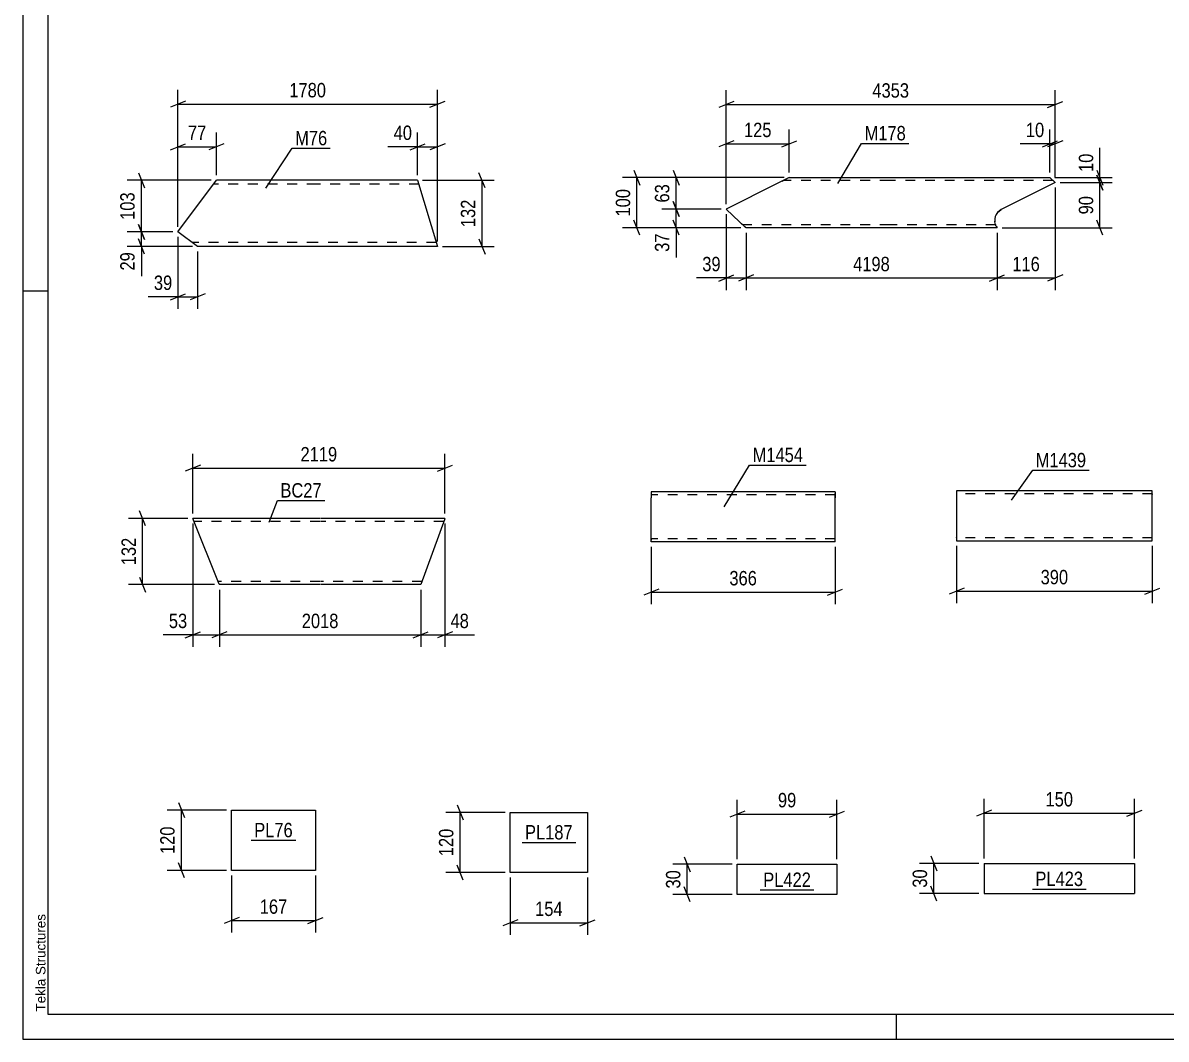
# Model space of a CAD drawing. Header units: millimetres. Extents: x 0 to 594, y 0 to 420.
# Drawn here: x 0 to 227.7, y 0 to 202.5 of the extents above; entities that cross this region are included whole.
import ezdxf

# ---------------------------------------------------------------- set-up
doc = ezdxf.new("R2010")
doc.units = ezdxf.units.MM
doc.linetypes.add('DXK_LINE_DOT2', pattern=[3.9198, 1.9599, -1.9599])
doc.styles.add('Arial', font='ARIAL.TTF', dxfattribs={"height": 0.2})
doc.styles.add('Arial Narrow', font='ARIALN.TTF', dxfattribs={"height": 0.2})

# ---------------------------------------------------------------- blocks, each defined once
blk = doc.blocks.new('Unknown-348431186-1135')
at = {"color": 5, "linetype": 'Continuous'}
for p, q in [((0, 420), (0, 0)), ((5, 415), (5, 5)), ((5, 149), (0, 149)), ((5, 5), (589, 5)), ((174, 0), (174, 5)), ((0, 0), (594, 0))]:
    blk.add_line(p, q, dxfattribs=at)
at = {"color": 174, "linetype": 'Continuous', "style": 'Arial'}
blk.add_text('Tekla Structures', height=1.9102, rotation=90, dxfattribs=at).set_placement((4.5, 5.5))
blk = doc.blocks.new('Part-348431186-11024 - 10995')
at = {"color": 2, "linetype": 'Continuous'}
for p, q in [((30.88, 160.81), (38.54, 171.1)), ((58.54, 171.1), (38.54, 171.1)), ((78.64, 171.1), (58.64, 171.1)), ((78.64, 171.1), (82.59, 157.9)), ((34.8, 157.9), (30.88, 160.81)), ((58.54, 157.9), (34.8, 157.9)), ((82.59, 157.9), (58.64, 157.9))]:
    blk.add_line(p, q, dxfattribs=at)
at = {"color": 7, "linetype": 'DXK_LINE_DOT2'}
for p, q in [((58.54, 170.3), (37.94, 170.3)), ((78.88, 170.3), (58.64, 170.3)), ((58.54, 158.7), (33.73, 158.7)), ((82.35, 158.7), (58.64, 158.7)), ((82.35, 158.7), (82.33, 158.76))]:
    blk.add_line(p, q, dxfattribs=at)
blk = doc.blocks.new('Part-348431186-11199 - 11198')
at = {"color": 2, "linetype": 'Continuous'}
for p, q in [((59.16, 103.74), (33.86, 103.74)), ((39.13, 90.63), (33.86, 103.74)), ((84.07, 103.74), (59.26, 103.74)), ((84.04, 103.65), (79.26, 90.54)), ((84.07, 103.74), (84.04, 103.65)), ((39.16, 90.54), (39.13, 90.63)), ((59.16, 90.54), (39.16, 90.54)), ((79.26, 90.54), (59.26, 90.54))]:
    blk.add_line(p, q, dxfattribs=at)
at = {"color": 7, "linetype": 'DXK_LINE_DOT2'}
for p, q in [((59.16, 103.14), (34.1, 103.14)), ((83.85, 103.14), (59.26, 103.14)), ((38.92, 91.14), (38.9, 91.19)), ((59.16, 91.14), (38.92, 91.14)), ((79.48, 91.14), (59.26, 91.14)), ((79.48, 91.14), (79.5, 91.19))]:
    blk.add_line(p, q, dxfattribs=at)
blk = doc.blocks.new('Part-348431186-11228 - 11227')
at = {"color": 2, "linetype": 'Continuous'}
for p, q in [((152.67, 171.63), (150.27, 170.43)), ((152.67, 171.63), (172.67, 171.63)), ((172.77, 171.63), (204.58, 171.63)), ((204.58, 171.63), (205.63, 170.63)), ((150.27, 170.43), (140.12, 165.35)), ((205.63, 170.63), (194.91, 165.27)), ((142.78, 162.83), (140.12, 165.35)), ((194.17, 164.7), (194.91, 165.27)), ((144.05, 161.63), (142.78, 162.83)), ((193.63, 162.83), (193.59, 162.95)), ((193.84, 162.05), (193.63, 162.83)), ((193.84, 162.05), (193.88, 161.98)), ((193.88, 161.98), (194.05, 161.63)), ((172.67, 161.63), (144.05, 161.63)), ((194.05, 161.63), (172.77, 161.63))]:
    blk.add_line(p, q, dxfattribs=at)
at = {"color": 7, "linetype": 'DXK_LINE_DOT2'}
for p, q in [((152.67, 171.63), (151.18, 170.88)), ((172.67, 171.03), (151.47, 171.03)), ((205.21, 171.03), (172.77, 171.03)), ((205.61, 170.65), (205.63, 170.63)), ((194.91, 165.27), (194.17, 164.7)), ((194.17, 164.7), (194.91, 165.27)), ((194.91, 165.27), (194.17, 164.7)), ((143.95, 161.72), (142.78, 162.83)), ((172.67, 162.23), (143.42, 162.23)), ((193.79, 162.23), (172.77, 162.23)), ((193.59, 162.95), (193.63, 162.83)), ((193.63, 162.83), (193.59, 162.95)), ((193.59, 162.95), (193.63, 162.83)), ((193.75, 162.37), (193.78, 162.27)), ((193.78, 162.27), (193.75, 162.37)), ((193.78, 162.27), (193.75, 162.37)), ((193.78, 162.27), (193.79, 162.23)), ((193.79, 162.23), (193.78, 162.27)), ((193.88, 161.98), (193.84, 162.05))]:
    blk.add_line(p, q, dxfattribs=at)
at = {"color": 2, "linetype": 'Continuous'}
blk.add_arc((195.99, 163.12), 2.4, 139.0746, 184.0746, dxfattribs=at)
at = {"color": 7, "linetype": 'DXK_LINE_DOT2'}
blk.add_arc((195.99, 163.12), 2.4, 139.0746, 184.0746, dxfattribs=at)
blk.add_arc((195.99, 163.12), 2.4, 139.0746, 184.0746, dxfattribs=at)
blk.add_arc((195.99, 163.12), 2.4, 139.0746, 184.0746, dxfattribs=at)
blk = doc.blocks.new('Part-348431186-11243 - 11242')
at = {"color": 2, "linetype": 'Continuous'}
for p, q in [((41.57, 33.62), (41.57, 45.62)), ((41.57, 45.62), (58.29, 45.62)), ((58.29, 45.62), (58.29, 33.62)), ((58.29, 33.62), (41.57, 33.62))]:
    blk.add_line(p, q, dxfattribs=at)
blk = doc.blocks.new('Part-348431186-11253 - 11252')
at = {"color": 2, "linetype": 'Continuous'}
for p, q in [((97.1, 33.18), (97.1, 45.18)), ((97.1, 45.18), (112.47, 45.18)), ((112.47, 45.18), (112.47, 33.18)), ((112.47, 33.18), (97.1, 33.18))]:
    blk.add_line(p, q, dxfattribs=at)
blk = doc.blocks.new('Part-348431186-11274 - 11273')
at = {"color": 2, "linetype": 'Continuous'}
for p, q in [((142.32, 28.83), (142.32, 34.83)), ((142.32, 34.83), (162.16, 34.83)), ((162.16, 34.83), (162.16, 28.83)), ((162.16, 28.83), (142.32, 28.83))]:
    blk.add_line(p, q, dxfattribs=at)
blk = doc.blocks.new('Part-348431186-11282 - 11281')
at = {"color": 2, "linetype": 'Continuous'}
for p, q in [((191.46, 35), (191.46, 29)), ((191.46, 35), (221.44, 35)), ((221.44, 35), (221.44, 29)), ((191.46, 29), (221.44, 29))]:
    blk.add_line(p, q, dxfattribs=at)
blk = doc.blocks.new('Part-348431186-11320 - 11319')
at = {"color": 2, "linetype": 'Continuous'}
for p, q in [((125.18, 109.05), (125.18, 107.85)), ((161.79, 109.05), (125.18, 109.05)), ((125.18, 99.79), (125.18, 107.85)), ((161.79, 109.05), (161.79, 108.96)), ((161.79, 108.96), (161.79, 107.85)), ((161.79, 99.05), (161.79, 107.85)), ((125.18, 99.14), (125.18, 99.79)), ((125.18, 99.05), (125.18, 99.14)), ((161.79, 99.05), (125.18, 99.05))]:
    blk.add_line(p, q, dxfattribs=at)
at = {"color": 7, "linetype": 'DXK_LINE_DOT2'}
for p, q in [((161.79, 108.45), (125.18, 108.45)), ((161.79, 107.85), (161.79, 108.7)), ((125.18, 99.79), (125.18, 99.4)), ((125.18, 99.65), (125.18, 99.69)), ((161.79, 99.65), (125.18, 99.65)), ((125.18, 99.05), (125.18, 99.05)), ((161.79, 99.65), (161.79, 99.69))]:
    blk.add_line(p, q, dxfattribs=at)
blk = doc.blocks.new('Part-348431186-11342 - 11341')
at = {"color": 2, "linetype": 'Continuous'}
for p, q in [((224.98, 109.26), (185.99, 109.26)), ((185.99, 109.26), (185.99, 99.35)), ((224.98, 100.46), (224.98, 109.26)), ((224.98, 99.26), (224.98, 100.46)), ((185.99, 99.35), (185.99, 99.26)), ((185.99, 99.26), (224.98, 99.26))]:
    blk.add_line(p, q, dxfattribs=at)
at = {"color": 7, "linetype": 'DXK_LINE_DOT2'}
for p, q in [((224.98, 108.66), (185.99, 108.66)), ((224.98, 108.66), (224.98, 108.62)), ((224.98, 108.62), (224.98, 108.66)), ((224.98, 108.52), (224.98, 108.62)), ((224.98, 108.62), (224.98, 108.52)), ((224.98, 99.91), (224.98, 100.23)), ((185.99, 99.86), (185.99, 99.91)), ((224.98, 99.86), (185.99, 99.86)), ((224.98, 99.86), (224.98, 99.91))]:
    blk.add_line(p, q, dxfattribs=at)
blk = doc.blocks.new('StraightDimension-348431186-11404 - 10995')
at = {"color": 7, "linetype": 'Continuous'}
for p, q in [((30.88, 159.81), (30.88, 145.5)), ((34.8, 156.9), (34.8, 145.5)), ((29.38, 147.3), (32.38, 148.5)), ((36.3, 148.5), (33.3, 147.3)), ((30.88, 147.9), (34.8, 147.9))]:
    blk.add_line(p, q, dxfattribs=at)
at = {"color": 0}
blk.add_wipeout([(30.36, 148.65), (30.36, 152.85), (25.5, 152.85), (25.5, 148.65)], dxfattribs=at)
at = {"color": 7, "linetype": 'Continuous'}
blk.add_line((30.88, 147.9), (24.98, 147.9), dxfattribs=at)
blk.add_line((30.88, 147.9), (24.98, 147.9), dxfattribs=at)
at = {"color": 3, "style": 'Arial Narrow'}
blk.add_text('39', height=2.863, dxfattribs=at).set_placement((26.1, 149.25))
blk = doc.blocks.new('StraightDimension-348431186-11396 - 10995')
at = {"color": 7, "linetype": 'Continuous'}
for p, q in [((78.64, 172.1), (78.64, 180.63)), ((82.59, 158.9), (82.59, 180.63)), ((77.14, 177.18), (80.14, 178.38)), ((78.64, 177.78), (82.59, 177.78)), ((84.09, 178.38), (81.09, 177.18))]:
    blk.add_line(p, q, dxfattribs=at)
at = {"color": 0}
blk.add_wipeout([(78.11, 178.53), (78.11, 182.73), (73.26, 182.73), (73.26, 178.53)], dxfattribs=at)
at = {"color": 7, "linetype": 'Continuous'}
blk.add_line((78.64, 177.78), (72.73, 177.78), dxfattribs=at)
blk.add_line((78.64, 177.78), (72.73, 177.78), dxfattribs=at)
at = {"color": 3, "style": 'Arial Narrow'}
blk.add_text('40', height=2.863, dxfattribs=at).set_placement((73.86, 179.13))
blk = doc.blocks.new('StraightDimension-348431186-11416 - 10995')
at = {"color": 7, "linetype": 'Continuous'}
for p, q in [((79.64, 171.1), (93.86, 171.1)), ((92.06, 169.6), (90.86, 172.6)), ((91.46, 157.9), (91.46, 171.1)), ((83.59, 157.9), (93.86, 157.9)), ((90.86, 159.4), (92.06, 156.4))]:
    blk.add_line(p, q, dxfattribs=at)
at = {"color": 0}
blk.add_wipeout([(90.71, 167.84), (86.51, 167.84), (86.51, 161.16), (90.71, 161.16)], dxfattribs=at)
at = {"color": 3, "style": 'Arial Narrow'}
blk.add_text('132', height=2.863, rotation=90.0002, dxfattribs=at).set_placement((90.11, 161.76))
blk = doc.blocks.new('StraightDimension-348431186-11408 - 10995')
at = {"color": 7, "linetype": 'Continuous'}
for p, q in [((37.54, 171.1), (20.76, 171.1)), ((23.01, 172.6), (24.21, 169.6)), ((23.61, 160.81), (23.61, 171.1)), ((24.21, 159.31), (23.01, 162.31)), ((29.88, 160.81), (20.76, 160.81))]:
    blk.add_line(p, q, dxfattribs=at)
at = {"color": 0}
blk.add_wipeout([(22.86, 169.3), (18.66, 169.3), (18.66, 162.61), (22.86, 162.61)], dxfattribs=at)
at = {"color": 3, "style": 'Arial Narrow'}
blk.add_text('103', height=2.863, rotation=90.0002, dxfattribs=at).set_placement((22.26, 163.21))
blk = doc.blocks.new('StraightDimension-348431186-11400 - 10995')
at = {"color": 7, "linetype": 'Continuous'}
for p, q in [((30.88, 161.81), (30.88, 180.63)), ((38.54, 172.1), (38.54, 180.63)), ((29.38, 177.18), (32.38, 178.38)), ((30.88, 177.78), (38.54, 177.78)), ((40.04, 178.38), (37.04, 177.18))]:
    blk.add_line(p, q, dxfattribs=at)
at = {"color": 0}
blk.add_wipeout([(37.14, 178.53), (37.14, 182.73), (32.28, 182.73), (32.28, 178.53)], dxfattribs=at)
at = {"color": 3, "style": 'Arial Narrow'}
blk.add_text('77', height=2.863, dxfattribs=at).set_placement((32.88, 179.13))
blk = doc.blocks.new('StraightDimension-348431186-11409 - 10995')
at = {"color": 7, "linetype": 'Continuous'}
for p, q in [((23.01, 162.31), (24.21, 159.31)), ((29.88, 160.81), (20.76, 160.81)), ((23.61, 157.9), (23.61, 160.81)), ((33.8, 157.9), (20.76, 157.9)), ((24.21, 156.4), (23.01, 159.4))]:
    blk.add_line(p, q, dxfattribs=at)
at = {"color": 0}
blk.add_wipeout([(22.86, 157.37), (18.66, 157.37), (18.66, 152.52), (22.86, 152.52)], dxfattribs=at)
at = {"color": 7, "linetype": 'Continuous'}
blk.add_line((23.61, 157.9), (23.61, 151.99), dxfattribs=at)
blk.add_line((23.61, 157.9), (23.61, 151.99), dxfattribs=at)
at = {"color": 3, "style": 'Arial Narrow'}
blk.add_text('29', height=2.863, rotation=90.0002, dxfattribs=at).set_placement((22.26, 153.12))
blk = doc.blocks.new('StraightDimension-348431186-11422 - 10995')
at = {"color": 7, "linetype": 'Continuous'}
for p, q in [((30.88, 161.81), (30.88, 189.12)), ((82.59, 158.9), (82.59, 189.12)), ((32.38, 186.87), (29.38, 185.67)), ((81.09, 185.67), (84.09, 186.87)), ((30.88, 186.27), (82.59, 186.27))]:
    blk.add_line(p, q, dxfattribs=at)
at = {"color": 0}
blk.add_wipeout([(60.99, 187.02), (60.99, 191.22), (52.48, 191.22), (52.48, 187.02)], dxfattribs=at)
at = {"color": 3, "style": 'Arial Narrow'}
blk.add_text('1780', height=2.863, dxfattribs=at).set_placement((53.08, 187.62))
blk = doc.blocks.new('StraightDimension-348431186-19473 - 11198')
at = {"color": 7, "linetype": 'Continuous'}
for p, q in [((33.86, 102.74), (33.86, 78.14)), ((39.16, 89.54), (39.16, 78.14)), ((32.36, 79.94), (35.36, 81.14)), ((33.86, 80.54), (39.16, 80.54)), ((40.66, 81.14), (37.66, 79.94))]:
    blk.add_line(p, q, dxfattribs=at)
at = {"color": 0}
blk.add_wipeout([(33.34, 81.29), (33.34, 85.49), (28.48, 85.49), (28.48, 81.29)], dxfattribs=at)
at = {"color": 7, "linetype": 'Continuous'}
blk.add_line((33.86, 80.54), (27.96, 80.54), dxfattribs=at)
blk.add_line((33.86, 80.54), (27.96, 80.54), dxfattribs=at)
at = {"color": 3, "style": 'Arial Narrow'}
blk.add_text('53', height=2.863, dxfattribs=at).set_placement((29.08, 81.89))
blk = doc.blocks.new('StraightDimension-348431186-11839 - 11198')
at = {"color": 7, "linetype": 'Continuous'}
for p, q in [((24.46, 102.24), (23.26, 105.24)), ((32.86, 103.74), (21.01, 103.74)), ((23.86, 90.54), (23.86, 103.74)), ((23.26, 92.04), (24.46, 89.04)), ((38.16, 90.54), (21.01, 90.54))]:
    blk.add_line(p, q, dxfattribs=at)
at = {"color": 0}
blk.add_wipeout([(23.11, 100.48), (18.91, 100.48), (18.91, 93.8), (23.11, 93.8)], dxfattribs=at)
at = {"color": 3, "style": 'Arial Narrow'}
blk.add_text('132', height=2.863, rotation=90.0002, dxfattribs=at).set_placement((22.51, 94.4))
blk = doc.blocks.new('StraightDimension-348431186-11851 - 11198')
at = {"color": 7, "linetype": 'Continuous'}
for p, q in [((33.86, 104.74), (33.86, 116.59)), ((84.07, 104.74), (84.07, 116.59)), ((35.36, 114.34), (32.36, 113.14)), ((82.57, 113.14), (85.57, 114.34)), ((33.86, 113.74), (84.07, 113.74))]:
    blk.add_line(p, q, dxfattribs=at)
at = {"color": 0}
blk.add_wipeout([(63.22, 114.49), (63.22, 118.69), (54.71, 118.69), (54.71, 114.49)], dxfattribs=at)
at = {"color": 3, "style": 'Arial Narrow'}
blk.add_text('2119', height=2.863, dxfattribs=at).set_placement((55.31, 115.09))
blk = doc.blocks.new('StraightDimension-348431186-19471 - 11198')
at = {"color": 7, "linetype": 'Continuous'}
for p, q in [((84.07, 102.74), (84.07, 78.14)), ((79.26, 89.54), (79.26, 78.14)), ((77.76, 79.94), (80.76, 81.14)), ((79.26, 80.54), (84.07, 80.54)), ((85.57, 81.14), (82.57, 79.94))]:
    blk.add_line(p, q, dxfattribs=at)
at = {"color": 0}
blk.add_wipeout([(89.45, 81.29), (89.45, 85.49), (84.59, 85.49), (84.59, 81.29)], dxfattribs=at)
at = {"color": 7, "linetype": 'Continuous'}
blk.add_line((84.07, 80.54), (89.97, 80.54), dxfattribs=at)
blk.add_line((84.07, 80.54), (89.97, 80.54), dxfattribs=at)
at = {"color": 3, "style": 'Arial Narrow'}
blk.add_text('48', height=2.863, dxfattribs=at).set_placement((85.19, 81.89))
blk = doc.blocks.new('StraightDimension-348431186-19472 - 11198')
at = {"color": 7, "linetype": 'Continuous'}
for p, q in [((39.16, 89.54), (39.16, 78.14)), ((79.26, 89.54), (79.26, 78.14)), ((40.66, 81.14), (37.66, 79.94)), ((39.16, 80.54), (79.26, 80.54)), ((77.76, 79.94), (80.76, 81.14))]:
    blk.add_line(p, q, dxfattribs=at)
at = {"color": 0}
blk.add_wipeout([(63.47, 81.29), (63.47, 85.49), (54.96, 85.49), (54.96, 81.29)], dxfattribs=at)
at = {"color": 3, "style": 'Arial Narrow'}
blk.add_text('2018', height=2.863, dxfattribs=at).set_placement((55.56, 81.89))
blk = doc.blocks.new('StraightDimension-348431186-11912 - 11227')
at = {"color": 7, "linetype": 'Continuous'}
for p, q in [((144.05, 160.63), (144.05, 149.23)), ((194.05, 160.63), (194.05, 149.23)), ((145.55, 152.23), (142.55, 151.03)), ((144.05, 151.63), (194.05, 151.63)), ((192.55, 151.03), (195.55, 152.23))]:
    blk.add_line(p, q, dxfattribs=at)
at = {"color": 0}
blk.add_wipeout([(173.31, 152.38), (173.31, 156.58), (164.79, 156.58), (164.79, 152.38)], dxfattribs=at)
at = {"color": 3, "style": 'Arial Narrow'}
blk.add_text('4198', height=2.863, dxfattribs=at).set_placement((165.39, 152.98))
blk = doc.blocks.new('StraightDimension-348431186-11951 - 11227')
at = {"color": 7, "linetype": 'Continuous'}
for p, q in [((129.52, 173.13), (130.72, 170.13)), ((151.67, 171.63), (127.27, 171.63)), ((130.12, 165.35), (130.12, 171.63)), ((130.72, 163.85), (129.52, 166.85)), ((139.12, 165.35), (127.27, 165.35))]:
    blk.add_line(p, q, dxfattribs=at)
at = {"color": 0}
blk.add_wipeout([(129.37, 170.91), (125.17, 170.91), (125.17, 166.06), (129.37, 166.06)], dxfattribs=at)
at = {"color": 3, "style": 'Arial Narrow'}
blk.add_text('63', height=2.863, rotation=90.0002, dxfattribs=at).set_placement((128.77, 166.66))
blk = doc.blocks.new('StraightDimension-348431186-11911 - 11227')
at = {"color": 7, "linetype": 'Continuous'}
for p, q in [((205.63, 169.63), (205.63, 149.23)), ((194.05, 160.63), (194.05, 149.23)), ((192.55, 151.03), (195.55, 152.23)), ((194.05, 151.63), (205.63, 151.63)), ((207.13, 152.23), (204.13, 151.03))]:
    blk.add_line(p, q, dxfattribs=at)
at = {"color": 0}
blk.add_wipeout([(203.18, 152.38), (203.18, 156.58), (196.5, 156.58), (196.5, 152.38)], dxfattribs=at)
at = {"color": 3, "style": 'Arial Narrow'}
blk.add_text('116', height=2.863, dxfattribs=at).set_placement((197.1, 152.98))
blk = doc.blocks.new('StraightDimension-348431186-11931 - 11227')
at = {"color": 7, "linetype": 'Continuous'}
for p, q in [((140.12, 166.35), (140.12, 181.2)), ((152.67, 172.63), (152.67, 181.2)), ((141.62, 178.95), (138.62, 177.75)), ((140.12, 178.35), (152.67, 178.35)), ((151.17, 177.75), (154.17, 178.95))]:
    blk.add_line(p, q, dxfattribs=at)
at = {"color": 0}
blk.add_wipeout([(149.73, 179.1), (149.73, 183.3), (143.05, 183.3), (143.05, 179.1)], dxfattribs=at)
at = {"color": 3, "style": 'Arial Narrow'}
blk.add_text('125', height=2.863, dxfattribs=at).set_placement((143.65, 179.7))
blk = doc.blocks.new('StraightDimension-348431186-11913 - 11227')
at = {"color": 7, "linetype": 'Continuous'}
for p, q in [((140.12, 164.35), (140.12, 149.23)), ((144.05, 160.63), (144.05, 149.23)), ((138.62, 151.03), (141.62, 152.23)), ((140.12, 151.63), (144.05, 151.63)), ((145.55, 152.23), (142.55, 151.03))]:
    blk.add_line(p, q, dxfattribs=at)
at = {"color": 0}
blk.add_wipeout([(139.59, 152.38), (139.59, 156.58), (134.74, 156.58), (134.74, 152.38)], dxfattribs=at)
at = {"color": 7, "linetype": 'Continuous'}
blk.add_line((140.12, 151.63), (134.21, 151.63), dxfattribs=at)
blk.add_line((140.12, 151.63), (134.21, 151.63), dxfattribs=at)
at = {"color": 3, "style": 'Arial Narrow'}
blk.add_text('39', height=2.863, dxfattribs=at).set_placement((135.34, 152.98))
blk = doc.blocks.new('StraightDimension-348431186-17933 - 11227')
at = {"color": 7, "linetype": 'Continuous'}
for p, q in [((213.96, 173.13), (215.16, 170.13)), ((205.58, 171.63), (216.96, 171.63)), ((215.16, 169.13), (213.96, 172.13)), ((214.56, 170.63), (214.56, 171.63)), ((206.63, 170.63), (216.96, 170.63))]:
    blk.add_line(p, q, dxfattribs=at)
at = {"color": 0}
blk.add_wipeout([(213.81, 177.01), (209.61, 177.01), (209.61, 172.15), (213.81, 172.15)], dxfattribs=at)
at = {"color": 7, "linetype": 'Continuous'}
blk.add_line((214.56, 171.63), (214.56, 177.53), dxfattribs=at)
blk.add_line((214.56, 171.63), (214.56, 177.53), dxfattribs=at)
at = {"color": 3, "style": 'Arial Narrow'}
blk.add_text('10', height=2.863, rotation=90.0002, dxfattribs=at).set_placement((213.21, 172.75))
blk = doc.blocks.new('StraightDimension-348431186-11925 - 11227')
at = {"color": 7, "linetype": 'Continuous'}
for p, q in [((204.58, 172.63), (204.58, 181.2)), ((205.63, 171.63), (205.63, 181.2)), ((203.08, 177.75), (206.08, 178.95)), ((207.13, 178.95), (204.13, 177.75)), ((204.58, 178.35), (205.63, 178.35))]:
    blk.add_line(p, q, dxfattribs=at)
at = {"color": 0}
blk.add_wipeout([(204.05, 179.1), (204.05, 183.3), (199.2, 183.3), (199.2, 179.1)], dxfattribs=at)
at = {"color": 7, "linetype": 'Continuous'}
blk.add_line((204.58, 178.35), (198.67, 178.35), dxfattribs=at)
blk.add_line((204.58, 178.35), (198.67, 178.35), dxfattribs=at)
at = {"color": 3, "style": 'Arial Narrow'}
blk.add_text('10', height=2.863, dxfattribs=at).set_placement((199.8, 179.7))
blk = doc.blocks.new('StraightDimension-348431186-11952 - 11227')
at = {"color": 7, "linetype": 'Continuous'}
for p, q in [((129.52, 166.85), (130.72, 163.85)), ((139.12, 165.35), (127.27, 165.35)), ((130.12, 161.63), (130.12, 165.35)), ((130.72, 160.13), (129.52, 163.13)), ((143.05, 161.63), (127.27, 161.63))]:
    blk.add_line(p, q, dxfattribs=at)
at = {"color": 0}
blk.add_wipeout([(129.37, 161.1), (125.17, 161.1), (125.17, 156.24), (129.37, 156.24)], dxfattribs=at)
at = {"color": 7, "linetype": 'Continuous'}
blk.add_line((130.12, 161.63), (130.12, 155.72), dxfattribs=at)
blk.add_line((130.12, 161.63), (130.12, 155.72), dxfattribs=at)
at = {"color": 3, "style": 'Arial Narrow'}
blk.add_text('37', height=2.863, rotation=90.0002, dxfattribs=at).set_placement((128.77, 156.84))
blk = doc.blocks.new('StraightDimension-348431186-11959 - 11227')
at = {"color": 7, "linetype": 'Continuous'}
for p, q in [((140.12, 166.35), (140.12, 189.06)), ((205.63, 171.63), (205.63, 189.06)), ((141.62, 186.81), (138.62, 185.61)), ((204.13, 185.61), (207.13, 186.81)), ((140.12, 186.21), (205.63, 186.21))]:
    blk.add_line(p, q, dxfattribs=at)
at = {"color": 0}
blk.add_wipeout([(177.13, 186.96), (177.13, 191.16), (168.62, 191.16), (168.62, 186.96)], dxfattribs=at)
at = {"color": 3, "style": 'Arial Narrow'}
blk.add_text('4353', height=2.863, dxfattribs=at).set_placement((169.22, 187.56))
blk = doc.blocks.new('StraightDimension-348431186-17632 - 11227')
at = {"color": 7, "linetype": 'Continuous'}
for p, q in [((121.72, 173.13), (122.92, 170.13)), ((151.67, 171.63), (119.47, 171.63)), ((122.32, 161.63), (122.32, 171.63)), ((122.92, 160.13), (121.72, 163.13)), ((143.05, 161.63), (119.47, 161.63))]:
    blk.add_line(p, q, dxfattribs=at)
at = {"color": 0}
blk.add_wipeout([(121.57, 169.97), (117.37, 169.97), (117.37, 163.28), (121.57, 163.28)], dxfattribs=at)
at = {"color": 3, "style": 'Arial Narrow'}
blk.add_text('100', height=2.863, rotation=90.0002, dxfattribs=at).set_placement((120.97, 163.88))
blk = doc.blocks.new('StraightDimension-348431186-17934 - 11227')
at = {"color": 7, "linetype": 'Continuous'}
for p, q in [((213.96, 172.13), (215.16, 169.13)), ((206.63, 170.63), (216.96, 170.63)), ((214.56, 161.63), (214.56, 170.63)), ((215.16, 160.13), (213.96, 163.13)), ((195.05, 161.63), (216.96, 161.63))]:
    blk.add_line(p, q, dxfattribs=at)
at = {"color": 0}
blk.add_wipeout([(213.81, 168.56), (209.61, 168.56), (209.61, 163.7), (213.81, 163.7)], dxfattribs=at)
at = {"color": 3, "style": 'Arial Narrow'}
blk.add_text('90', height=2.863, rotation=90.0002, dxfattribs=at).set_placement((213.21, 164.3))
blk = doc.blocks.new('StraightDimension-348431186-11963 - 11242')
at = {"color": 7, "linetype": 'Continuous'}
for p, q in [((40.57, 45.62), (28.72, 45.62)), ((30.97, 47.12), (32.17, 44.12)), ((31.57, 33.62), (31.57, 45.62)), ((32.17, 32.12), (30.97, 35.12)), ((40.57, 33.62), (28.72, 33.62))]:
    blk.add_line(p, q, dxfattribs=at)
at = {"color": 0}
blk.add_wipeout([(30.82, 42.96), (26.62, 42.96), (26.62, 36.28), (30.82, 36.28)], dxfattribs=at)
at = {"color": 3, "style": 'Arial Narrow'}
blk.add_text('120', height=2.863, rotation=90.0002, dxfattribs=at).set_placement((30.22, 36.88))
blk = doc.blocks.new('StraightDimension-348431186-11967 - 11242')
at = {"color": 7, "linetype": 'Continuous'}
for p, q in [((41.57, 32.62), (41.57, 21.22)), ((58.29, 32.62), (58.29, 21.22)), ((43.07, 24.22), (40.07, 23.02)), ((41.57, 23.62), (58.29, 23.62)), ((56.79, 23.02), (59.79, 24.22))]:
    blk.add_line(p, q, dxfattribs=at)
at = {"color": 0}
blk.add_wipeout([(53.27, 24.37), (53.27, 28.57), (46.59, 28.57), (46.59, 24.37)], dxfattribs=at)
at = {"color": 3, "style": 'Arial Narrow'}
blk.add_text('167', height=2.863, dxfattribs=at).set_placement((47.19, 24.97))
blk = doc.blocks.new('StraightDimension-348431186-11971 - 11252')
at = {"color": 7, "linetype": 'Continuous'}
for p, q in [((86.5, 46.68), (87.7, 43.68)), ((96.1, 45.18), (84.25, 45.18)), ((87.1, 33.18), (87.1, 45.18)), ((87.7, 31.68), (86.5, 34.68)), ((96.1, 33.18), (84.25, 33.18))]:
    blk.add_line(p, q, dxfattribs=at)
at = {"color": 0}
blk.add_wipeout([(86.35, 42.52), (82.15, 42.52), (82.15, 35.84), (86.35, 35.84)], dxfattribs=at)
at = {"color": 3, "style": 'Arial Narrow'}
blk.add_text('120', height=2.863, rotation=90.0002, dxfattribs=at).set_placement((85.75, 36.44))
blk = doc.blocks.new('StraightDimension-348431186-11975 - 11252')
at = {"color": 7, "linetype": 'Continuous'}
for p, q in [((97.1, 32.18), (97.1, 20.78)), ((112.47, 32.18), (112.47, 20.78)), ((98.6, 23.78), (95.6, 22.58)), ((97.1, 23.18), (112.47, 23.18)), ((110.97, 22.58), (113.97, 23.78))]:
    blk.add_line(p, q, dxfattribs=at)
at = {"color": 0}
blk.add_wipeout([(108.13, 23.93), (108.13, 28.13), (101.44, 28.13), (101.44, 23.93)], dxfattribs=at)
at = {"color": 3, "style": 'Arial Narrow'}
blk.add_text('154', height=2.863, dxfattribs=at).set_placement((102.04, 24.53))
blk = doc.blocks.new('StraightDimension-348431186-12009 - 11273')
at = {"color": 7, "linetype": 'Continuous'}
for p, q in [((141.32, 34.83), (129.47, 34.83)), ((131.72, 36.33), (132.92, 33.33)), ((132.32, 28.83), (132.32, 34.83)), ((132.92, 27.33), (131.72, 30.33)), ((141.32, 28.83), (129.47, 28.83))]:
    blk.add_line(p, q, dxfattribs=at)
at = {"color": 0}
blk.add_wipeout([(131.57, 34.25), (127.37, 34.25), (127.37, 29.4), (131.57, 29.4)], dxfattribs=at)
at = {"color": 3, "style": 'Arial Narrow'}
blk.add_text('30', height=2.863, rotation=90.0002, dxfattribs=at).set_placement((130.97, 30))
blk = doc.blocks.new('StraightDimension-348431186-12013 - 11273')
at = {"color": 7, "linetype": 'Continuous'}
for p, q in [((142.32, 35.83), (142.32, 47.68)), ((162.16, 35.83), (162.16, 47.68)), ((143.82, 45.43), (140.82, 44.23)), ((142.32, 44.83), (162.16, 44.83)), ((160.66, 44.23), (163.66, 45.43))]:
    blk.add_line(p, q, dxfattribs=at)
at = {"color": 0}
blk.add_wipeout([(154.67, 45.58), (154.67, 49.78), (149.81, 49.78), (149.81, 45.58)], dxfattribs=at)
at = {"color": 3, "style": 'Arial Narrow'}
blk.add_text('99', height=2.863, dxfattribs=at).set_placement((150.41, 46.18))
blk = doc.blocks.new('StraightDimension-348431186-12017 - 11281')
at = {"color": 7, "linetype": 'Continuous'}
for p, q in [((180.86, 36.5), (182.06, 33.5)), ((190.46, 35), (178.61, 35)), ((181.46, 29), (181.46, 35)), ((182.06, 27.5), (180.86, 30.5)), ((190.46, 29), (178.61, 29))]:
    blk.add_line(p, q, dxfattribs=at)
at = {"color": 0}
blk.add_wipeout([(180.71, 34.42), (176.51, 34.42), (176.51, 29.57), (180.71, 29.57)], dxfattribs=at)
at = {"color": 3, "style": 'Arial Narrow'}
blk.add_text('30', height=2.863, rotation=90.0002, dxfattribs=at).set_placement((180.11, 30.17))
blk = doc.blocks.new('StraightDimension-348431186-12021 - 11281')
at = {"color": 7, "linetype": 'Continuous'}
for p, q in [((191.46, 36), (191.46, 47.85)), ((221.44, 36), (221.44, 47.85)), ((192.96, 45.6), (189.96, 44.4)), ((219.94, 44.4), (222.94, 45.6)), ((191.46, 45), (221.44, 45))]:
    blk.add_line(p, q, dxfattribs=at)
at = {"color": 0}
blk.add_wipeout([(209.79, 45.75), (209.79, 49.95), (203.11, 49.95), (203.11, 45.75)], dxfattribs=at)
at = {"color": 3, "style": 'Arial Narrow'}
blk.add_text('150', height=2.863, dxfattribs=at).set_placement((203.71, 46.35))
blk = doc.blocks.new('StraightDimension-348431186-12049 - 11319')
at = {"color": 7, "linetype": 'Continuous'}
for p, q in [((125.18, 98.05), (125.18, 86.65)), ((161.79, 98.05), (161.79, 86.65)), ((126.68, 89.65), (123.68, 88.45)), ((125.18, 89.05), (161.79, 89.05)), ((160.29, 88.45), (163.29, 89.65))]:
    blk.add_line(p, q, dxfattribs=at)
at = {"color": 0}
blk.add_wipeout([(146.83, 89.8), (146.83, 94), (140.14, 94), (140.14, 89.8)], dxfattribs=at)
at = {"color": 3, "style": 'Arial Narrow'}
blk.add_text('366', height=2.863, dxfattribs=at).set_placement((140.74, 90.4))
blk = doc.blocks.new('StraightDimension-348431186-12089 - 11341')
at = {"color": 7, "linetype": 'Continuous'}
for p, q in [((185.99, 98.26), (185.99, 86.86)), ((224.98, 98.26), (224.98, 86.86)), ((187.49, 89.86), (184.49, 88.66)), ((185.99, 89.26), (224.98, 89.26)), ((223.48, 88.66), (226.48, 89.86))]:
    blk.add_line(p, q, dxfattribs=at)
at = {"color": 0}
blk.add_wipeout([(208.83, 90.01), (208.83, 94.21), (202.14, 94.21), (202.14, 90.01)], dxfattribs=at)
at = {"color": 3, "style": 'Arial Narrow'}
blk.add_text('390', height=2.863, dxfattribs=at).set_placement((202.74, 90.61))
blk = doc.blocks.new('Mark-348431186-12250 - 10995')
at = {"color": 0}
blk.add_wipeout([(60.64, 178.07), (60.64, 181.07), (54.24, 181.07), (54.24, 178.07)], dxfattribs=at)
blk.add_wipeout([(60.64, 178.07), (60.64, 181.07), (54.24, 181.07), (54.24, 178.07)], dxfattribs=at)
at = {"color": 30, "linetype": 'Continuous'}
for p, q in [((48.39, 169.55), (53.64, 177.47)), ((53.64, 177.47), (61.24, 177.47))]:
    blk.add_line(p, q, dxfattribs=at)
at = {"color": 3, "style": 'Arial Narrow'}
blk.add_text('M76', height=2.863, dxfattribs=at).set_placement((54.24, 178.07))
blk = doc.blocks.new('Mark-348431186-12301 - 11198')
at = {"color": 0}
blk.add_wipeout([(59.53, 107.9), (59.53, 110.9), (51.31, 110.9), (51.31, 107.9)], dxfattribs=at)
blk.add_wipeout([(59.53, 107.9), (59.53, 110.9), (51.31, 110.9), (51.31, 107.9)], dxfattribs=at)
at = {"color": 30, "linetype": 'Continuous'}
for p, q in [((49.06, 103), (50.71, 107.3)), ((50.71, 107.3), (60.13, 107.3))]:
    blk.add_line(p, q, dxfattribs=at)
at = {"color": 3, "style": 'Arial Narrow'}
blk.add_text('BC27', height=2.863, dxfattribs=at).set_placement((51.31, 107.9))
blk = doc.blocks.new('Mark-348431186-12313 - 11227')
at = {"color": 0}
blk.add_wipeout([(175.9, 179.05), (175.9, 182.05), (167.67, 182.05), (167.67, 179.05)], dxfattribs=at)
blk.add_wipeout([(175.9, 179.05), (175.9, 182.05), (167.67, 182.05), (167.67, 179.05)], dxfattribs=at)
at = {"color": 30, "linetype": 'Continuous'}
for p, q in [((162.35, 170.48), (167.07, 178.45)), ((167.07, 178.45), (176.5, 178.45))]:
    blk.add_line(p, q, dxfattribs=at)
at = {"color": 3, "style": 'Arial Narrow'}
blk.add_text('M178', height=2.863, dxfattribs=at).set_placement((167.67, 179.05))
blk = doc.blocks.new('Mark-348431186-12316 - 11242')
at = {"color": 0}
blk.add_wipeout([(53.77, 40.22), (53.77, 43.22), (46.09, 43.22), (46.09, 40.22)], dxfattribs=at)
blk.add_wipeout([(53.77, 40.22), (53.77, 43.22), (46.09, 43.22), (46.09, 40.22)], dxfattribs=at)
at = {"color": 30, "linetype": 'Continuous'}
blk.add_line((45.49, 39.62), (54.37, 39.62), dxfattribs=at)
at = {"color": 3, "style": 'Arial Narrow'}
blk.add_text('PL76', height=2.863, dxfattribs=at).set_placement((46.09, 40.22))
blk = doc.blocks.new('Mark-348431186-12319 - 11252')
at = {"color": 0}
blk.add_wipeout([(109.54, 39.78), (109.54, 42.78), (100.03, 42.78), (100.03, 39.78)], dxfattribs=at)
blk.add_wipeout([(109.54, 39.78), (109.54, 42.78), (100.03, 42.78), (100.03, 39.78)], dxfattribs=at)
at = {"color": 30, "linetype": 'Continuous'}
blk.add_line((99.43, 39.18), (110.14, 39.18), dxfattribs=at)
at = {"color": 3, "style": 'Arial Narrow'}
blk.add_text('PL187', height=2.863, dxfattribs=at).set_placement((100.03, 39.78))
blk = doc.blocks.new('Mark-348431186-12325 - 11273')
at = {"color": 0}
blk.add_wipeout([(156.99, 30.33), (156.99, 33.33), (147.49, 33.33), (147.49, 30.33)], dxfattribs=at)
blk.add_wipeout([(156.99, 30.33), (156.99, 33.33), (147.49, 33.33), (147.49, 30.33)], dxfattribs=at)
at = {"color": 30, "linetype": 'Continuous'}
blk.add_line((146.89, 29.73), (157.59, 29.73), dxfattribs=at)
at = {"color": 3, "style": 'Arial Narrow'}
blk.add_text('PL422', height=2.863, dxfattribs=at).set_placement((147.49, 30.33))
blk = doc.blocks.new('Mark-348431186-12328 - 11281')
at = {"color": 0}
blk.add_wipeout([(211.2, 30.5), (211.2, 33.5), (201.7, 33.5), (201.7, 30.5)], dxfattribs=at)
blk.add_wipeout([(211.2, 30.5), (211.2, 33.5), (201.7, 33.5), (201.7, 30.5)], dxfattribs=at)
at = {"color": 30, "linetype": 'Continuous'}
blk.add_line((201.1, 29.9), (211.8, 29.9), dxfattribs=at)
at = {"color": 3, "style": 'Arial Narrow'}
blk.add_text('PL423', height=2.863, dxfattribs=at).set_placement((201.7, 30.5))
blk = doc.blocks.new('Mark-348431186-12340 - 11319')
at = {"color": 0}
blk.add_wipeout([(155.42, 114.96), (155.42, 117.96), (145.37, 117.96), (145.37, 114.96)], dxfattribs=at)
blk.add_wipeout([(155.42, 114.96), (155.42, 117.96), (145.37, 117.96), (145.37, 114.96)], dxfattribs=at)
at = {"color": 30, "linetype": 'Continuous'}
for p, q in [((139.69, 106.01), (144.77, 114.36)), ((144.77, 114.36), (156.02, 114.36))]:
    blk.add_line(p, q, dxfattribs=at)
at = {"color": 3, "style": 'Arial Narrow'}
blk.add_text('M1454', height=2.863, dxfattribs=at).set_placement((145.37, 114.96))
blk = doc.blocks.new('Mark-348431186-12348 - 11341')
at = {"color": 0}
blk.add_wipeout([(211.81, 113.92), (211.81, 116.92), (201.76, 116.92), (201.76, 113.92)], dxfattribs=at)
blk.add_wipeout([(211.81, 113.92), (211.81, 116.92), (201.76, 116.92), (201.76, 113.92)], dxfattribs=at)
at = {"color": 30, "linetype": 'Continuous'}
for p, q in [((196.96, 107.36), (201.16, 113.32)), ((201.16, 113.32), (212.41, 113.32))]:
    blk.add_line(p, q, dxfattribs=at)
at = {"color": 3, "style": 'Arial Narrow'}
blk.add_text('M1439', height=2.863, dxfattribs=at).set_placement((201.76, 113.92))

msp = doc.modelspace()

# ---------------------------------------------------------------- block references
for name in ['Unknown-348431186-1135', 'Part-348431186-11024 - 10995', 'Part-348431186-11228 - 11227', 'Part-348431186-11320 - 11319', 'Part-348431186-11342 - 11341', 'Part-348431186-11199 - 11198', 'Part-348431186-11243 - 11242', 'Part-348431186-11253 - 11252', 'Part-348431186-11274 - 11273', 'Part-348431186-11282 - 11281']:
    msp.add_blockref(name, (0, 0))

# ---------------------------------------------------------------- next in the draw order: block references
for name in ['StraightDimension-348431186-11396 - 10995', 'StraightDimension-348431186-11951 - 11227', 'StraightDimension-348431186-11404 - 10995', 'StraightDimension-348431186-11912 - 11227', 'Mark-348431186-12340 - 11319', 'Mark-348431186-12348 - 11341', 'StraightDimension-348431186-19473 - 11198', 'StraightDimension-348431186-19471 - 11198', 'StraightDimension-348431186-12049 - 11319', 'StraightDimension-348431186-12089 - 11341', 'StraightDimension-348431186-11963 - 11242', 'StraightDimension-348431186-11971 - 11252', 'Mark-348431186-12316 - 11242', 'Mark-348431186-12319 - 11252', 'StraightDimension-348431186-12017 - 11281', 'StraightDimension-348431186-12009 - 11273', 'Mark-348431186-12325 - 11273', 'Mark-348431186-12328 - 11281']:
    msp.add_blockref(name, (0, 0))

# ---------------------------------------------------------------- next in the draw order: block references
for name in ['StraightDimension-348431186-11931 - 11227', 'StraightDimension-348431186-11408 - 10995', 'StraightDimension-348431186-11416 - 10995', 'StraightDimension-348431186-11911 - 11227', 'StraightDimension-348431186-11913 - 11227', 'StraightDimension-348431186-11839 - 11198', 'StraightDimension-348431186-12013 - 11273', 'StraightDimension-348431186-12021 - 11281', 'StraightDimension-348431186-11967 - 11242', 'StraightDimension-348431186-11975 - 11252']:
    msp.add_blockref(name, (0, 0))

# ---------------------------------------------------------------- next in the draw order: block references
for name in ['StraightDimension-348431186-11400 - 10995', 'StraightDimension-348431186-17933 - 11227', 'StraightDimension-348431186-11952 - 11227', 'StraightDimension-348431186-11851 - 11198', 'StraightDimension-348431186-19472 - 11198']:
    msp.add_blockref(name, (0, 0))

# ---------------------------------------------------------------- next in the draw order: block references
for name in ['StraightDimension-348431186-11925 - 11227', 'StraightDimension-348431186-11409 - 10995', 'Mark-348431186-12301 - 11198']:
    msp.add_blockref(name, (0, 0))

# ---------------------------------------------------------------- next in the draw order: block references
for name in ['StraightDimension-348431186-11422 - 10995', 'StraightDimension-348431186-11959 - 11227']:
    msp.add_blockref(name, (0, 0))

# ---------------------------------------------------------------- next in the draw order: block references
for name in ['Mark-348431186-12250 - 10995', 'Mark-348431186-12313 - 11227', 'StraightDimension-348431186-17632 - 11227', 'StraightDimension-348431186-17934 - 11227']:
    msp.add_blockref(name, (0, 0))

doc.saveas('drawing.dxf')
